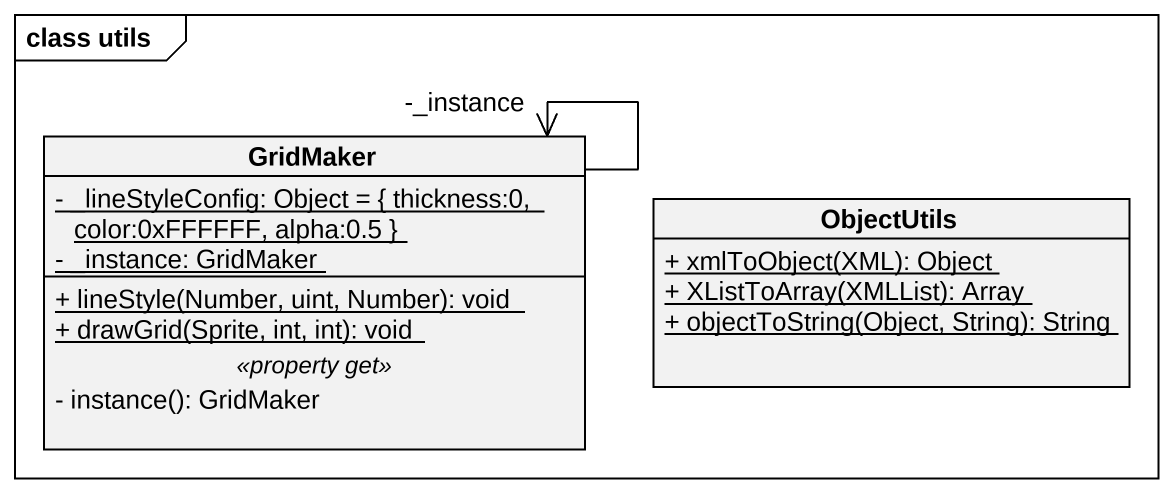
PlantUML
@startuml
mainframe class utils
hide circle
hide empty members
skinparam classAttributeIconSize 0
class GridMaker {
  {static} - _lineStyleConfig: Object = { thickness:0, color:0xFFFFFF, alpha:0.5 }
  {static} - _instance: GridMaker
  --
  {static} + lineStyle(Number, uint, Number): void
  {static} + drawGrid(Sprite, int, int): void
  .. <<property get>> ..
  - instance(): GridMaker
}
class ObjectUtils {
  {static} + xmlToObject(XML): Object
  {static} + XListToArray(XMLList): Array
  {static} + objectToString(Object, String): String
}
GridMaker --> "-_instance" GridMaker
@enduml
